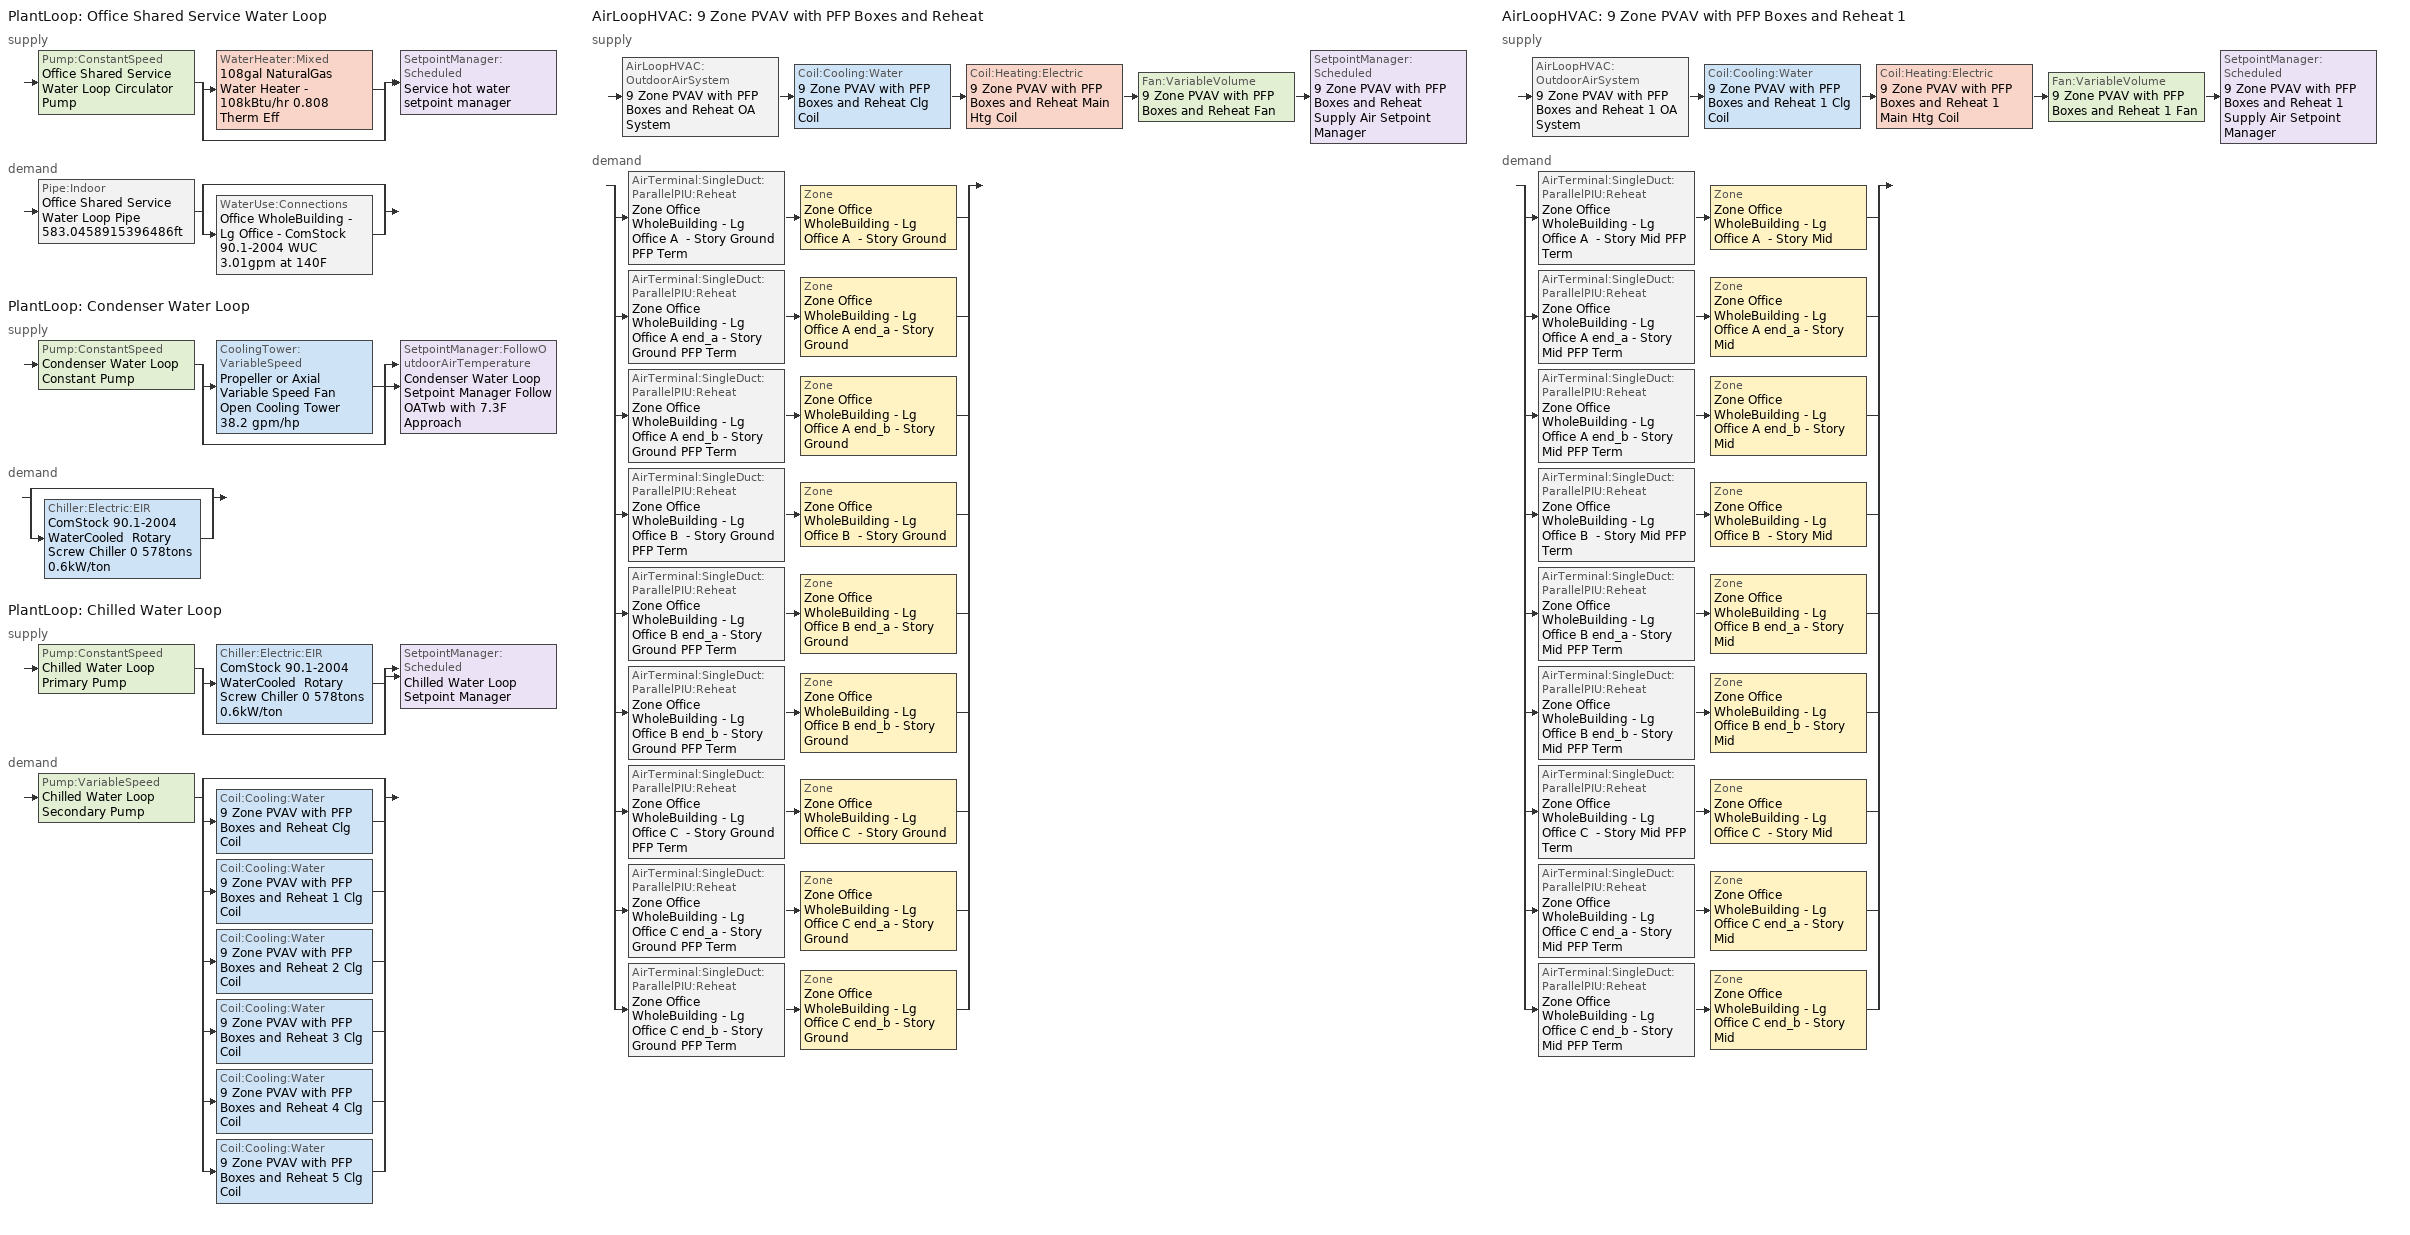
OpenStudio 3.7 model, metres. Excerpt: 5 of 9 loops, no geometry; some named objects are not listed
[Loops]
PlantLoop 'Office Shared Service Water Loop'
 supply: Pump:ConstantSpeed 'Office Shared Service Water Loop Circulator Pump' > split
  | WaterHeater:Mixed '108gal NaturalGas Water Heater - 108kBtu/hr 0.808 Therm Eff'
  | bypass
  join > SetpointManager:Scheduled 'Service hot water setpoint manager'
 demand: Pipe:Indoor 'Office Shared Service Water Loop Pipe 583.0458915396486ft' > split
  | bypass
  | WaterUse:Connections 'Office WholeBuilding - Lg Office - ComStock 90.1-2004 WUC 3.01gpm at 140F'
PlantLoop 'Condenser Water Loop'
 supply: Pump:ConstantSpeed 'Condenser Water Loop Constant Pump' > split
  | CoolingTower:VariableSpeed 'Propeller or Axial Variable Speed Fan Open Cooling Tower 38.2 gpm/hp'
  | bypass
  join > SetpointManager:FollowOutdoorAirTemperature 'Condenser Water Loop Setpoint Manager Follow OATwb with 7.3F Approach'
 demand: split
  | bypass
  | Chiller:Electric:EIR 'ComStock 90.1-2004 WaterCooled  Rotary Screw Chiller 0 578tons 0.6kW/ton'
PlantLoop 'Chilled Water Loop'
 supply: Pump:ConstantSpeed 'Chilled Water Loop Primary Pump' > split
  | Chiller:Electric:EIR 'ComStock 90.1-2004 WaterCooled  Rotary Screw Chiller 0 578tons 0.6kW/ton'
  | bypass
  join > SetpointManager:Scheduled 'Chilled Water Loop Setpoint Manager'
 demand: Pump:VariableSpeed 'Chilled Water Loop Secondary Pump' > split
  | bypass
  | Coil:Cooling:Water '9 Zone PVAV with PFP Boxes and Reheat Clg Coil'
  | Coil:Cooling:Water '9 Zone PVAV with PFP Boxes and Reheat 1 Clg Coil'
  | Coil:Cooling:Water '9 Zone PVAV with PFP Boxes and Reheat 2 Clg Coil'
  | Coil:Cooling:Water '9 Zone PVAV with PFP Boxes and Reheat 3 Clg Coil'
  | Coil:Cooling:Water '9 Zone PVAV with PFP Boxes and Reheat 4 Clg Coil'
  | Coil:Cooling:Water '9 Zone PVAV with PFP Boxes and Reheat 5 Clg Coil'
AirLoopHVAC '9 Zone PVAV with PFP Boxes and Reheat'
 supply: AirLoopHVAC:OutdoorAirSystem '9 Zone PVAV with PFP Boxes and Reheat OA System' > Coil:Cooling:Water '9 Zone PVAV with PFP Boxes and Reheat Clg Coil' > Coil:Heating:Electric '9 Zone PVAV with PFP Boxes and Reheat Main Htg Coil' > Fan:VariableVolume '9 Zone PVAV with PFP Boxes and Reheat Fan' > SetpointManager:Scheduled '9 Zone PVAV with PFP Boxes and Reheat Supply Air Setpoint Manager'
 demand: split
  | AirTerminal:SingleDuct:ParallelPIU:Reheat 'Zone Office WholeBuilding - Lg Office A  - Story Ground PFP Term' > Zone 'Zone Office WholeBuilding - Lg Office A  - Story Ground'
  | AirTerminal:SingleDuct:ParallelPIU:Reheat 'Zone Office WholeBuilding - Lg Office A end_a - Story Ground PFP Term' > Zone 'Zone Office WholeBuilding - Lg Office A end_a - Story Ground'
  | AirTerminal:SingleDuct:ParallelPIU:Reheat 'Zone Office WholeBuilding - Lg Office A end_b - Story Ground PFP Term' > Zone 'Zone Office WholeBuilding - Lg Office A end_b - Story Ground'
  | AirTerminal:SingleDuct:ParallelPIU:Reheat 'Zone Office WholeBuilding - Lg Office B  - Story Ground PFP Term' > Zone 'Zone Office WholeBuilding - Lg Office B  - Story Ground'
  | AirTerminal:SingleDuct:ParallelPIU:Reheat 'Zone Office WholeBuilding - Lg Office B end_a - Story Ground PFP Term' > Zone 'Zone Office WholeBuilding - Lg Office B end_a - Story Ground'
  | AirTerminal:SingleDuct:ParallelPIU:Reheat 'Zone Office WholeBuilding - Lg Office B end_b - Story Ground PFP Term' > Zone 'Zone Office WholeBuilding - Lg Office B end_b - Story Ground'
  | AirTerminal:SingleDuct:ParallelPIU:Reheat 'Zone Office WholeBuilding - Lg Office C  - Story Ground PFP Term' > Zone 'Zone Office WholeBuilding - Lg Office C  - Story Ground'
  | AirTerminal:SingleDuct:ParallelPIU:Reheat 'Zone Office WholeBuilding - Lg Office C end_a - Story Ground PFP Term' > Zone 'Zone Office WholeBuilding - Lg Office C end_a - Story Ground'
  | AirTerminal:SingleDuct:ParallelPIU:Reheat 'Zone Office WholeBuilding - Lg Office C end_b - Story Ground PFP Term' > Zone 'Zone Office WholeBuilding - Lg Office C end_b - Story Ground'
AirLoopHVAC '9 Zone PVAV with PFP Boxes and Reheat 1'
 supply: AirLoopHVAC:OutdoorAirSystem '9 Zone PVAV with PFP Boxes and Reheat 1 OA System' > Coil:Cooling:Water '9 Zone PVAV with PFP Boxes and Reheat 1 Clg Coil' > Coil:Heating:Electric '9 Zone PVAV with PFP Boxes and Reheat 1 Main Htg Coil' > Fan:VariableVolume '9 Zone PVAV with PFP Boxes and Reheat 1 Fan' > SetpointManager:Scheduled '9 Zone PVAV with PFP Boxes and Reheat 1 Supply Air Setpoint Manager'
 demand: split
  | AirTerminal:SingleDuct:ParallelPIU:Reheat 'Zone Office WholeBuilding - Lg Office A  - Story Mid PFP Term' > Zone 'Zone Office WholeBuilding - Lg Office A  - Story Mid'
  | AirTerminal:SingleDuct:ParallelPIU:Reheat 'Zone Office WholeBuilding - Lg Office A end_a - Story Mid PFP Term' > Zone 'Zone Office WholeBuilding - Lg Office A end_a - Story Mid'
  | AirTerminal:SingleDuct:ParallelPIU:Reheat 'Zone Office WholeBuilding - Lg Office A end_b - Story Mid PFP Term' > Zone 'Zone Office WholeBuilding - Lg Office A end_b - Story Mid'
  | AirTerminal:SingleDuct:ParallelPIU:Reheat 'Zone Office WholeBuilding - Lg Office B  - Story Mid PFP Term' > Zone 'Zone Office WholeBuilding - Lg Office B  - Story Mid'
  | AirTerminal:SingleDuct:ParallelPIU:Reheat 'Zone Office WholeBuilding - Lg Office B end_a - Story Mid PFP Term' > Zone 'Zone Office WholeBuilding - Lg Office B end_a - Story Mid'
  | AirTerminal:SingleDuct:ParallelPIU:Reheat 'Zone Office WholeBuilding - Lg Office B end_b - Story Mid PFP Term' > Zone 'Zone Office WholeBuilding - Lg Office B end_b - Story Mid'
  | AirTerminal:SingleDuct:ParallelPIU:Reheat 'Zone Office WholeBuilding - Lg Office C  - Story Mid PFP Term' > Zone 'Zone Office WholeBuilding - Lg Office C  - Story Mid'
  | AirTerminal:SingleDuct:ParallelPIU:Reheat 'Zone Office WholeBuilding - Lg Office C end_a - Story Mid PFP Term' > Zone 'Zone Office WholeBuilding - Lg Office C end_a - Story Mid'
  | AirTerminal:SingleDuct:ParallelPIU:Reheat 'Zone Office WholeBuilding - Lg Office C end_b - Story Mid PFP Term' > Zone 'Zone Office WholeBuilding - Lg Office C end_b - Story Mid'
[Construction]
Copper pipe 0.75in type L with 0.5in fiberglass batt: Fiberglass batt 0.5in, Copper pipe 0.75in type L
[Material] Roughness=Smooth; Thermal Absorptance=0.9; Solar Absorptance=0.7; Visible Absorptance=0.7
Name | Thickness {m} | Conductivity {W/m-K} | Density {kg/m3} | Specific Heat {J/kg-K}
Copper pipe 0.75in type L | 0.001143 | 386 | 8906.27 | 385.1856
Fiberglass batt 0.5in | 0.0127 | 0.0663448 | 11.2129 | 837.36
[Sizing:Zone] Zone Cooling Design Supply Air Temperature Input Method=SupplyAirTemperature; Zone Cooling Design Supply Air Temperature {C}=12.7778; Zone Cooling Design Supply Air Temperature Difference {deltaC}=11.11; Zone Heating Design Supply Air Temperature Input Method=SupplyAirTemperature; Zone Heating Design Supply Air Temperature {C}=40; Zone Heating Design Supply Air Temperature Difference {deltaC}=11.11; Zone Cooling Design Supply Air Humidity Ratio {kg-H2O/kg-air}=0.0085; Zone Heating Design Supply Air Humidity Ratio {kg-H2O/kg-air}=0.008; Cooling Design Air Flow Method=DesignDay; Heating Design Air Flow Method=DesignDay; Account for Dedicated Outdoor Air System=No; Dedicated Outdoor Air System Control Strategy=NeutralSupplyAir; Dedicated Outdoor Air Low Setpoint Temperature for Design {C}=autosize; Dedicated Outdoor Air High Setpoint Temperature for Design {C}=autosize; Zone Load Sizing Method=Sensible Load Only No Latent Load; Zone Latent Cooling Design Supply Air Humidity Ratio Input Method=HumidityRatioDifference; Zone Cooling Design Supply Air Humidity Ratio Difference {kgWater/kgDryAir}=0.005; Zone Latent Heating Design Supply Air Humidity Ratio Input Method=HumidityRatioDifference; Zone Humidification Design Supply Air Humidity Ratio Difference {kgWater/kgDryAir}=0.005
Zone Office WholeBuilding - Lg Office A end_a - Story Ground; Zone Office WholeBuilding - Lg Office B end_a - Story Ground; Zone Office WholeBuilding - Lg Office C end_a - Story Ground; Zone Office WholeBuilding - Lg Office A  - Story Ground; Zone Office WholeBuilding - Lg Office B  - Story Ground; Zone Office WholeBuilding - Lg Office C  - Story Ground; Zone Office WholeBuilding - Lg Office A end_b - Story Ground; Zone Office WholeBuilding - Lg Office B end_b - Story Ground; Zone Office WholeBuilding - Lg Office C end_b - Story Ground; Zone Office WholeBuilding - Lg Office A end_a - Story Mid; Zone Office WholeBuilding - Lg Office B end_a - Story Mid; Zone Office WholeBuilding - Lg Office C end_a - Story Mid; Zone Office WholeBuilding - Lg Office A  - Story Mid; Zone Office WholeBuilding - Lg Office B  - Story Mid; Zone Office WholeBuilding - Lg Office C  - Story Mid; Zone Office WholeBuilding - Lg Office A end_b - Story Mid; Zone Office WholeBuilding - Lg Office B end_b - Story Mid; Zone Office WholeBuilding - Lg Office C end_b - Story Mid
[Zone equipment]
Zone Office WholeBuilding - Lg Office A end_a - Story Ground: Zone Office WholeBuilding - Lg Office A end_a - Story Ground PFP Term
Zone Office WholeBuilding - Lg Office B end_a - Story Ground: Zone Office WholeBuilding - Lg Office B end_a - Story Ground PFP Term
Zone Office WholeBuilding - Lg Office C end_a - Story Ground: Zone Office WholeBuilding - Lg Office C end_a - Story Ground PFP Term
Zone Office WholeBuilding - Lg Office A  - Story Ground: Zone Office WholeBuilding - Lg Office A  - Story Ground PFP Term
Zone Office WholeBuilding - Lg Office B  - Story Ground: Zone Office WholeBuilding - Lg Office B  - Story Ground PFP Term
Zone Office WholeBuilding - Lg Office C  - Story Ground: Zone Office WholeBuilding - Lg Office C  - Story Ground PFP Term
Zone Office WholeBuilding - Lg Office A end_b - Story Ground: Zone Office WholeBuilding - Lg Office A end_b - Story Ground PFP Term
Zone Office WholeBuilding - Lg Office B end_b - Story Ground: Zone Office WholeBuilding - Lg Office B end_b - Story Ground PFP Term
Zone Office WholeBuilding - Lg Office C end_b - Story Ground: Zone Office WholeBuilding - Lg Office C end_b - Story Ground PFP Term
Zone Office WholeBuilding - Lg Office A end_a - Story Mid: Zone Office WholeBuilding - Lg Office A end_a - Story Mid PFP Term
Zone Office WholeBuilding - Lg Office B end_a - Story Mid: Zone Office WholeBuilding - Lg Office B end_a - Story Mid PFP Term
Zone Office WholeBuilding - Lg Office C end_a - Story Mid: Zone Office WholeBuilding - Lg Office C end_a - Story Mid PFP Term
Zone Office WholeBuilding - Lg Office A  - Story Mid: Zone Office WholeBuilding - Lg Office A  - Story Mid PFP Term
Zone Office WholeBuilding - Lg Office B  - Story Mid: Zone Office WholeBuilding - Lg Office B  - Story Mid PFP Term
Zone Office WholeBuilding - Lg Office C  - Story Mid: Zone Office WholeBuilding - Lg Office C  - Story Mid PFP Term
Zone Office WholeBuilding - Lg Office A end_b - Story Mid: Zone Office WholeBuilding - Lg Office A end_b - Story Mid PFP Term
Zone Office WholeBuilding - Lg Office B end_b - Story Mid: Zone Office WholeBuilding - Lg Office B end_b - Story Mid PFP Term
Zone Office WholeBuilding - Lg Office C end_b - Story Mid: Zone Office WholeBuilding - Lg Office C end_b - Story Mid PFP Term
[WaterUse:Connections]
Office WholeBuilding - Lg Office - ComStock 90.1-2004 WUC 3.01gpm at 140F: Drain Water Heat Exchanger Type=None; Drain Water Heat Exchanger Destination=Plant; Water Use Equipment Name 1=Office WholeBuilding - Lg Office - ComStock 90.1-2004 Service Water Use 3.01gpm at 140F
[WaterUse:Equipment:Definition]
Office WholeBuilding - Lg Office - ComStock 90.1-2004 Service Water Use Def 3.01gpm: Peak Flow Rate {m3/s}=0.000190093; Target Temperature Schedule=Mixed Water At Faucet Temp - 140F; Sensible Fraction Schedule=Fraction Sensible - 0.2; Latent Fraction Schedule=Fraction Latent - 0.05
[WaterUse:Equipment]
Office WholeBuilding - Lg Office - ComStock 90.1-2004 Service Water Use 3.01gpm at 140F: Water Use Equipment Definition=Office WholeBuilding - Lg Office - ComStock 90.1-2004 Service Water Use Def 3.01gpm; Flow Rate Fraction Schedule=OfficeLarge BLDG_SWH_SCH
[PlantLoop] Glycol Concentration=0; Load Distribution Scheme=Optimal
Name | Maximum Loop Temperature {C} | Minimum Loop Temperature {C} | Maximum Loop Flow Rate {m3/s} | Plant Loop Volume {m3} | Common Pipe Simulation
Office Shared Service Water Loop | 60 | 10 | 0.000190093 | 0.0228112
Condenser Water Loop | 80 | 5 | 0.105577 | 12.6692
Chilled Water Loop | 40 | 1 | 0.0753384 | 9.0406 | CommonPipe
[Sizing:Plant]
Name | Loop Type | Design Loop Exit Temperature {C} | Loop Design Temperature Difference {deltaC} | Sizing Option | Zone Timesteps in Averaging Window | Coincident Sizing Factor Mode
Office Shared Service Water Loop | Heating | 60 | 5 | NonCoincident | 1 | None
Condenser Water Loop | Condenser | 29.4444 | 5.55556 | Coincident | 6 | GlobalCoolingSizingFactor
Chilled Water Loop | Cooling | 6.66667 | 5.61111 | NonCoincident | 1 | None
[SetpointManager:Scheduled] Control Variable=Temperature
Name | Schedule | Setpoint Node or NodeList
Service hot water setpoint manager | Service Water Loop Temp - 140F | Office Shared Service Water Loop Supply Outlet Node
Chilled Water Loop Setpoint Manager | Chilled Water Loop Temp - 44F | Chilled Water Loop Supply Outlet Node
9 Zone PVAV with PFP Boxes and Reheat Supply Air Setpoint Manager | Supply Air Temp - 55.0F | 9 Zone PVAV with PFP Boxes and Reheat Supply Outlet Node
9 Zone PVAV with PFP Boxes and Reheat 1 Supply Air Setpoint Manager | Supply Air Temp - 55.0F | 9 Zone PVAV with PFP Boxes and Reheat 1 Supply Outlet Node
[Pump:ConstantSpeed] Fraction of Motor Inefficiencies to Fluid Stream=0; Pump Control Type=Intermittent; Design Power Sizing Method=PowerPerFlowPerPressure; Design Electric Power per Unit Flow Rate {W/(m3/s)}=348701.1; Design Shaft Power per Unit Flow Rate per Unit Head {W-s/m3-Pa}=1.28205
Name | Rated Flow Rate {m3/s} | Rated Pump Head {Pa} | Rated Power Consumption {W} | Motor Efficiency
Office Shared Service Water Loop Circulator Pump | 0.000190093 | 29890.7 | 8.82986 | 0.825
Condenser Water Loop Constant Pump | 0.105577 | 148557 | 21621.4 | 0.93
Chilled Water Loop Primary Pump | 0.0753384 | 44836 | 4838.66 | 0.895
[WaterHeater:Mixed]
108gal NaturalGas Water Heater - 108kBtu/hr 0.808 Therm Eff: Tank Volume {m3}=0.409575; Setpoint Temperature Schedule=Service Water Loop Temp - 140F; Deadband Temperature Difference {deltaC}=2; Maximum Temperature Limit {C}=60; Heater Control Type=Cycle; Heater Maximum Capacity {W}=31709.8; Heater Fuel Type=NaturalGas; Heater Thermal Efficiency=0.807951; Off Cycle Parasitic Fuel Consumption Rate {W}=0; Off Cycle Parasitic Fuel Type=NaturalGas; Off Cycle Parasitic Heat Fraction to Tank=0; On Cycle Parasitic Fuel Consumption Rate {W}=0; On Cycle Parasitic Fuel Type=NaturalGas; On Cycle Parasitic Heat Fraction to Tank=0; Ambient Temperature Indicator=Schedule; Ambient Temperature Schedule=Water Heater Ambient Temp Schedule - 70.0f; Off Cycle Loss Coefficient to Ambient Temperature {W/K}=8.10444; On Cycle Loss Coefficient to Ambient Temperature {W/K}=8.10444; Use Side Effectiveness=1; Source Side Effectiveness=1; Use Side Design Flow Rate {m3/s}=autosize; Source Side Design Flow Rate {m3/s}=autosize; Indirect Water Heating Recovery Time {hr}=1.5; Source Side Flow Control Mode=IndirectHeatPrimarySetpoint
[WaterHeater:Sizing]
108gal NaturalGas Water Heater - 108kBtu/hr 0.808 Therm Eff: Design Mode=PeakDraw; Time Storage Can Meet Peak Draw {hr}=0.538503; Time for Tank Recovery {hr}=0; Nominal Tank Volume for Autosizing Plant Connections {m3}=1
[Pipe:Indoor]
Office Shared Service Water Loop Pipe 583.0458915396486ft: Construction=Copper pipe 0.75in type L with 0.5in fiberglass batt; Environment Type=Schedule; Ambient Temperature Schedule=Temporary Pipe Indoor Ambient Temp 88.2F; Ambient Air Velocity Schedule=Office Shared Service Water Loop Piping Air Velocity - 0.67mph; Pipe Inside Diameter {m}=0.019939; Pipe Length {m}=177.712
[SetpointManager:FollowOutdoorAirTemperature]
Condenser Water Loop Setpoint Manager Follow OATwb with 7.3F Approach: Control Variable=Temperature; Reference Temperature Type=OutdoorAirWetBulb; Offset Temperature Difference {deltaC}=4.04444; Maximum Setpoint Temperature {C}=29.4444; Minimum Setpoint Temperature {C}=21.1111; Setpoint Node or NodeList=Condenser Water Loop Supply Outlet Node
[CoolingTower:VariableSpeed]
Propeller or Axial Variable Speed Fan Open Cooling Tower 38.2 gpm/hp: Model Type=CoolToolsCrossFlow; Design Inlet Air Wet-Bulb Temperature {C}=25.4; Design Approach Temperature {deltaC}=4.04444; Design Range Temperature {deltaC}=5.55556; Design Water Flow Rate {m3/s}=0.105577; Design Air Flow Rate {m3/s}=97.0697; Design Fan Power {W}=35780.6; Fan Power Ratio Function of Air Flow Rate Ratio Curve=VSD-TWR-FAN-FPLR; Minimum Air Flow Rate Ratio=0.2; Fraction of Tower Capacity in Free Convection Regime=0.125; Basin Heater Capacity {W/K}=0; Basin Heater Setpoint Temperature {C}=2; Evaporation Loss Mode=SaturatedExit; Evaporation Loss Factor {percent/K}=0.2; Drift Loss Percent {percent}=0.008; Blowdown Calculation Mode=ConcentrationRatio; Blowdown Concentration Ratio=3; Number of Cells=1; Sizing Factor=1
[Pump:VariableSpeed]
Chilled Water Loop Secondary Pump: Rated Flow Rate {m3/s}=0.0753384; Rated Pump Head {Pa}=134508; Rated Power Consumption {W}=14276.7; Motor Efficiency=0.91; Fraction of Motor Inefficiencies to Fluid Stream=0; Coefficient 1 of the Part Load Performance Curve=0; Coefficient 2 of the Part Load Performance Curve=3.2485; Coefficient 3 of the Part Load Performance Curve=-4.7443; Coefficient 4 of the Part Load Performance Curve=2.5294; Pump Control Type=Intermittent; Skin Loss Radiative Fraction=0.5; Design Power Sizing Method=PowerPerFlowPerPressure; Design Electric Power per Unit Flow Rate {W/(m3/s)}=348701.1; Design Shaft Power per Unit Flow Rate per Unit Head {W-s/m3-Pa}=1.28205; Design Minimum Flow Rate Fraction=0
[Chiller:Electric:EIR]
ComStock 90.1-2004 WaterCooled  Rotary Screw Chiller 0 578tons 0.6kW/ton: Reference Capacity {W}=1.77442e+06; Reference COP {W/W}=5.50391; Reference Leaving Chilled Water Temperature {C}=6.66667; Reference Entering Condenser Fluid Temperature {C}=35; Reference Chilled Water Flow Rate {m3/s}=0.0753384; Reference Condenser Fluid Flow Rate {m3/s}=0.0903025; Cooling Capacity Function of Temperature Curve=ChlrWtrPosDispPathAAllQRatio_fTchwsTcwsSI; Electric Input to Cooling Output Ratio Function of Temperature Curve=ChlrWtrPosDispPathAAllEIRRatio_fTchwsTcwsSI; Electric Input to Cooling Output Ratio Function of Part Load Ratio Curve=ChlrWtrPosDispPathAAllEIRRatio_fQRatio; Minimum Part Load Ratio=0.15; Maximum Part Load Ratio=1; Optimum Part Load Ratio=1; Minimum Unloading Ratio=0.25; Condenser Type=WaterCooled; Leaving Chilled Water Lower Temperature Limit {C}=2.22222; Chiller Flow Mode=ConstantFlow; Design Heat Recovery Water Flow Rate {m3/s}=Autosize; Sizing Factor=1; Basin Heater Capacity {W/K}=0; Basin Heater Setpoint Temperature {C}=10; Condenser Heat Recovery Relative Capacity Fraction=1
[AirLoopHVAC] Design Return Air Flow Fraction of Supply Air Flow=1
Name | Availability Schedule | Design Supply Air Flow Rate {m3/s}
9 Zone PVAV with PFP Boxes and Reheat | 9 Zone PVAV with PFP Boxes and Reheat_constant_night_fan_schedule | 11.9406
9 Zone PVAV with PFP Boxes and Reheat 1 | 9 Zone PVAV with PFP Boxes and Reheat 1_constant_night_fan_schedule | 12.3106
[Sizing:System] Type of Load to Size On=Sensible; Central Heating Maximum System Air Flow Ratio=0.3; Preheat Design Temperature {C}=7.22222; Preheat Design Humidity Ratio {kg-H2O/kg-Air}=0.008; Precool Design Temperature {C}=12.7778; Precool Design Humidity Ratio {kg-H2O/kg-Air}=0.008; Central Cooling Design Supply Air Temperature {C}=12.7778; Central Heating Design Supply Air Temperature {C}=12.7778; Sizing Option=Coincident; 100% Outdoor Air in Cooling=No; 100% Outdoor Air in Heating=No; Central Cooling Design Supply Air Humidity Ratio {kg-H2O/kg-Air}=0.0085; Central Heating Design Supply Air Humidity Ratio {kg-H2O/kg-Air}=0.008; Cooling Design Air Flow Method=DesignDay; Heating Design Air Flow Method=DesignDay; System Outdoor Air Method=ZoneSum; Zone Maximum Outdoor Air Fraction=1; Cooling Supply Air Flow Rate Per Floor Area {m3/s-m2}=0.00996765; Cooling Fraction of Autosized Cooling Supply Air Flow Rate=1; Cooling Supply Air Flow Rate Per Unit Cooling Capacity {m3/s-W}=3.94755e-05; Heating Supply Air Flow Rate Per Floor Area {m3/s-m2}=0.00996765; Heating Fraction of Autosized Heating Supply Air Flow Rate=1; Heating Fraction of Autosized Cooling Supply Air Flow Rate=1; Heating Supply Air Flow Rate Per Unit Heating Capacity {m3/s-W}=3.15882e-05; Cooling Design Capacity Method=CoolingDesignCapacity; Cooling Design Capacity Per Floor Area {W/m2}=234.7; Fraction of Autosized Cooling Design Capacity=1; Heating Design Capacity Method=HeatingDesignCapacity; Heating Design Capacity Per Floor Area {W/m2}=157; Fraction of Autosized Heating Design Capacity=1; Central Cooling Capacity Control Method=OnOff; Occupant Diversity=1
Name | Design Outdoor Air Flow Rate {m3/s} | Cooling Design Capacity {W} | Heating Design Capacity {W}
9 Zone PVAV with PFP Boxes and Reheat | 11.9406 | 186667 | 66756.85
9 Zone PVAV with PFP Boxes and Reheat 1 | 12.3106 | 190625 | 66566.3
[Fan:VariableVolume] Availability Schedule=Always On Discrete; Fan Total Efficiency=0.6045; Pressure Rise {Pa}=1389.92; Fan Power Minimum Flow Rate Input Method=Fraction; Fan Power Minimum Flow Fraction=0.25; Fan Power Minimum Air Flow Rate {m3/s}=0; Motor Efficiency=0.93; Motor In Airstream Fraction=1; Fan Power Coefficient 1=0.04076; Fan Power Coefficient 2=0.0881; Fan Power Coefficient 3=-0.0729; Fan Power Coefficient 4=0.9437; Fan Power Coefficient 5=0
Name | Maximum Flow Rate {m3/s}
9 Zone PVAV with PFP Boxes and Reheat Fan | 11.9406
9 Zone PVAV with PFP Boxes and Reheat 1 Fan | 12.3106
[Coil:Heating:Electric] Availability Schedule=Always On Discrete; Efficiency=1
Name | Nominal Capacity {W}
9 Zone PVAV with PFP Boxes and Reheat Main Htg Coil | 65531.6
Zone Office WholeBuilding - Lg Office A  - Story Ground Electric Reheat Coil | 51882.8
Zone Office WholeBuilding - Lg Office A end_a - Story Ground Electric Reheat Coil | 3680.45
Zone Office WholeBuilding - Lg Office A end_b - Story Ground Electric Reheat Coil | 3342.38
Zone Office WholeBuilding - Lg Office B  - Story Ground Electric Reheat Coil | 244104
Zone Office WholeBuilding - Lg Office B end_a - Story Ground Electric Reheat Coil | 24344.3
Zone Office WholeBuilding - Lg Office B end_b - Story Ground Electric Reheat Coil | 22445
Zone Office WholeBuilding - Lg Office C  - Story Ground Electric Reheat Coil | 35465.7
Zone Office WholeBuilding - Lg Office C end_a - Story Ground Electric Reheat Coil | 3193.66
Zone Office WholeBuilding - Lg Office C end_b - Story Ground Electric Reheat Coil | 2842.51
9 Zone PVAV with PFP Boxes and Reheat 1 Main Htg Coil | 65455.9
Zone Office WholeBuilding - Lg Office A  - Story Mid Electric Reheat Coil | 56321.2
Zone Office WholeBuilding - Lg Office A end_a - Story Mid Electric Reheat Coil | 4047.03
Zone Office WholeBuilding - Lg Office A end_b - Story Mid Electric Reheat Coil | 3582.5
Zone Office WholeBuilding - Lg Office B  - Story Mid Electric Reheat Coil | 243432
Zone Office WholeBuilding - Lg Office B end_a - Story Mid Electric Reheat Coil | 27408.7
Zone Office WholeBuilding - Lg Office B end_b - Story Mid Electric Reheat Coil | 24852.6
Zone Office WholeBuilding - Lg Office C  - Story Mid Electric Reheat Coil | 37529.8
Zone Office WholeBuilding - Lg Office C end_a - Story Mid Electric Reheat Coil | 3620.7
Zone Office WholeBuilding - Lg Office C end_b - Story Mid Electric Reheat Coil | 3156.88
[Coil:Cooling:Water] Availability Schedule=Always On Discrete; Design Inlet Water Temperature {C}=6.66667; Design Outlet Air Humidity Ratio {kg-H2O/kg-air}=0.0085; Heat Exchanger Configuration=CrossFlow
Name | Design Water Flow Rate {m3/s} | Design Air Flow Rate {m3/s} | Design Inlet Air Temperature {C} | Design Outlet Air Temperature {C} | Design Inlet Air Humidity Ratio {kg-H2O/kg-air}
9 Zone PVAV with PFP Boxes and Reheat Clg Coil | 0.0114474 | 11.9406 | 26.1766 | 10.8544 | 0.00994741
9 Zone PVAV with PFP Boxes and Reheat 1 Clg Coil | 0.0116952 | 12.3106 | 26.0759 | 10.8543 | 0.00991906
9 Zone PVAV with PFP Boxes and Reheat 2 Clg Coil | 0.0117253 | 12.3377 | 26.0695 | 10.8544 | 0.00992444
9 Zone PVAV with PFP Boxes and Reheat 3 Clg Coil | 0.0117518 | 12.3623 | 26.0634 | 10.8544 | 0.00992886
9 Zone PVAV with PFP Boxes and Reheat 4 Clg Coil | 0.011776 | 12.3852 | 26.0578 | 10.8544 | 0.00993273
9 Zone PVAV with PFP Boxes and Reheat 5 Clg Coil | 0.0169428 | 20.1957 | 24.7735 | 10.8654 | 0.00956751
[Controller:WaterCoil] Action=Reverse; Minimum Actuated Flow {m3/s}=0
Name | Water Coil | Controller Convergence Tolerance {deltaC} | Maximum Actuated Flow {m3/s}
9 Zone PVAV with PFP Boxes and Reheat Clg Coil Controller | 9 Zone PVAV with PFP Boxes and Reheat Clg Coil | 4.15981e-05 | 0.0114474
9 Zone PVAV with PFP Boxes and Reheat 1 Clg Coil Controller | 9 Zone PVAV with PFP Boxes and Reheat 1 Clg Coil | 4.07169e-05 | 0.0116952
9 Zone PVAV with PFP Boxes and Reheat 2 Clg Coil Controller | 9 Zone PVAV with PFP Boxes and Reheat 2 Clg Coil | 4.06123e-05 | 0.0117253
9 Zone PVAV with PFP Boxes and Reheat 3 Clg Coil Controller | 9 Zone PVAV with PFP Boxes and Reheat 3 Clg Coil | 4.05207e-05 | 0.0117518
9 Zone PVAV with PFP Boxes and Reheat 4 Clg Coil Controller | 9 Zone PVAV with PFP Boxes and Reheat 4 Clg Coil | 4.04374e-05 | 0.011776
9 Zone PVAV with PFP Boxes and Reheat 5 Clg Coil Controller | 9 Zone PVAV with PFP Boxes and Reheat 5 Clg Coil | 2.81058e-05 | 0.0169428
[Controller:OutdoorAir] Economizer Control Type=NoEconomizer; Economizer Control Action Type=ModulateFlow; Economizer Maximum Limit Dry-Bulb Temperature {C}=12.7778; Economizer Maximum Limit Enthalpy {J/kg}=64000; Lockout Type=LockoutWithHeating; Minimum Limit Type=FixedMinimum; High Humidity Control=No; Heat Recovery Bypass Control Type=BypassWhenWithinEconomizerLimits; Economizer Operation Staging=InterlockedWithMechanicalCooling
Name | Minimum Outdoor Air Flow Rate {m3/s} | Maximum Outdoor Air Flow Rate {m3/s} | Minimum Outdoor Air Schedule | Controller Mechanical Ventilation
9 Zone PVAV with PFP Boxes and Reheat OA Controller | 2.83695 | 11.9406 | 9 Zone PVAV with PFP Boxes and Reheat_night_ventcycle_schedule | 9 Zone PVAV with PFP Boxes and Reheat Vent Controller
9 Zone PVAV with PFP Boxes and Reheat 1 OA Controller | 2.83264 | 12.3106 | 9 Zone PVAV with PFP Boxes and Reheat 1_night_ventcycle_schedule | 9 Zone PVAV with PFP Boxes and Reheat 1 Vent Controller
[Controller:MechanicalVentilation] Availability Schedule=Always On Discrete; System Outdoor Air Method=ZoneSum
9 Zone PVAV with PFP Boxes and Reheat Vent Controller; 9 Zone PVAV with PFP Boxes and Reheat 1 Vent Controller
[AirLoopHVAC:OutdoorAirSystem]
Name | Controller
9 Zone PVAV with PFP Boxes and Reheat OA System | 9 Zone PVAV with PFP Boxes and Reheat OA Controller
9 Zone PVAV with PFP Boxes and Reheat 1 OA System | 9 Zone PVAV with PFP Boxes and Reheat 1 OA Controller
[AvailabilityManager:NightCycle] Applicability Schedule=Always On Discrete; Control Type=CycleOnAnyCoolingOrHeatingZone; Thermostat Tolerance {deltaC}=1; Cycling Run Time {s}=3600
Availability Manager Night Cycle 1; Availability Manager Night Cycle 2; Availability Manager Night Cycle 3; Availability Manager Night Cycle 4; Availability Manager Night Cycle 5; Availability Manager Night Cycle 6
[Fan:ConstantVolume] Fan Total Efficiency=0.4675; Pressure Rise {Pa}=0; Motor Efficiency=0.85; Motor In Airstream Fraction=1
Name | Availability Schedule | Maximum Flow Rate {m3/s}
Zone Office WholeBuilding - Lg Office A  - Story Ground PFP Term Fan | 9 Zone PVAV with PFP Boxes and Reheat_constant_night_fan_schedule | 1.97693
Zone Office WholeBuilding - Lg Office A end_a - Story Ground PFP Term Fan | 9 Zone PVAV with PFP Boxes and Reheat_constant_night_fan_schedule | 0.147911
Zone Office WholeBuilding - Lg Office A end_b - Story Ground PFP Term Fan | 9 Zone PVAV with PFP Boxes and Reheat_constant_night_fan_schedule | 0.13285
Zone Office WholeBuilding - Lg Office B  - Story Ground PFP Term Fan | 9 Zone PVAV with PFP Boxes and Reheat_constant_night_fan_schedule | 7.61702
Zone Office WholeBuilding - Lg Office B end_a - Story Ground PFP Term Fan | 9 Zone PVAV with PFP Boxes and Reheat_constant_night_fan_schedule | 0.933531
Zone Office WholeBuilding - Lg Office B end_b - Story Ground PFP Term Fan | 9 Zone PVAV with PFP Boxes and Reheat_constant_night_fan_schedule | 0.848658
Zone Office WholeBuilding - Lg Office C  - Story Ground PFP Term Fan | 9 Zone PVAV with PFP Boxes and Reheat_constant_night_fan_schedule | 1.24093
Zone Office WholeBuilding - Lg Office C end_a - Story Ground PFP Term Fan | 9 Zone PVAV with PFP Boxes and Reheat_constant_night_fan_schedule | 0.126222
Zone Office WholeBuilding - Lg Office C end_b - Story Ground PFP Term Fan | 9 Zone PVAV with PFP Boxes and Reheat_constant_night_fan_schedule | 0.110562
Zone Office WholeBuilding - Lg Office A  - Story Mid PFP Term Fan | 9 Zone PVAV with PFP Boxes and Reheat 1_constant_night_fan_schedule | 2.17514
Zone Office WholeBuilding - Lg Office A end_a - Story Mid PFP Term Fan | 9 Zone PVAV with PFP Boxes and Reheat 1_constant_night_fan_schedule | 0.164231
Zone Office WholeBuilding - Lg Office A end_b - Story Mid PFP Term Fan | 9 Zone PVAV with PFP Boxes and Reheat 1_constant_night_fan_schedule | 0.143546
Zone Office WholeBuilding - Lg Office B  - Story Mid PFP Term Fan | 9 Zone PVAV with PFP Boxes and Reheat 1_constant_night_fan_schedule | 7.68715
Zone Office WholeBuilding - Lg Office B end_a - Story Mid PFP Term Fan | 9 Zone PVAV with PFP Boxes and Reheat 1_constant_night_fan_schedule | 1.0703
Zone Office WholeBuilding - Lg Office B end_b - Story Mid PFP Term Fan | 9 Zone PVAV with PFP Boxes and Reheat 1_constant_night_fan_schedule | 0.956216
Zone Office WholeBuilding - Lg Office C  - Story Mid PFP Term Fan | 9 Zone PVAV with PFP Boxes and Reheat 1_constant_night_fan_schedule | 1.33385
Zone Office WholeBuilding - Lg Office C end_a - Story Mid PFP Term Fan | 9 Zone PVAV with PFP Boxes and Reheat 1_constant_night_fan_schedule | 0.145247
Zone Office WholeBuilding - Lg Office C end_b - Story Mid PFP Term Fan | 9 Zone PVAV with PFP Boxes and Reheat 1_constant_night_fan_schedule | 0.12458
[AirTerminal:SingleDuct:ParallelPIU:Reheat] Availability Schedule=Always On Discrete; Maximum Hot Water or Steam Flow Rate {m3/s}=Autosize; Minimum Hot Water or Steam Flow Rate {m3/s}=0; Convergence Tolerance=0.001
Name | Maximum Primary Air Flow Rate {m3/s} | Maximum Secondary Air Flow Rate {m3/s} | Minimum Primary Air Flow Fraction | Fan On Flow Fraction | Fan | Reheat Coil
Zone Office WholeBuilding - Lg Office A  - Story Ground PFP Term | 1.97693 | 1.97693 | 0.111569 | 0.111569 | Zone Office WholeBuilding - Lg Office A  - Story Ground PFP Term Fan | Zone Office WholeBuilding - Lg Office A  - Story Ground Electric Reheat Coil
Zone Office WholeBuilding - Lg Office A end_a - Story Ground PFP Term | 0.147911 | 0.147911 | 0.0717917 | 0.0717917 | Zone Office WholeBuilding - Lg Office A end_a - Story Ground PFP Term Fan | Zone Office WholeBuilding - Lg Office A end_a - Story Ground Electric Reheat Coil
Zone Office WholeBuilding - Lg Office A end_b - Story Ground PFP Term | 0.13285 | 0.13285 | 0.0799307 | 0.0799307 | Zone Office WholeBuilding - Lg Office A end_b - Story Ground PFP Term Fan | Zone Office WholeBuilding - Lg Office A end_b - Story Ground Electric Reheat Coil
Zone Office WholeBuilding - Lg Office B  - Story Ground PFP Term | 7.61702 | 7.61702 | 0.271773 | 0.271773 | Zone Office WholeBuilding - Lg Office B  - Story Ground PFP Term Fan | Zone Office WholeBuilding - Lg Office B  - Story Ground Electric Reheat Coil
Zone Office WholeBuilding - Lg Office B end_a - Story Ground PFP Term | 0.933531 | 0.933531 | 0.106759 | 0.106759 | Zone Office WholeBuilding - Lg Office B end_a - Story Ground PFP Term Fan | Zone Office WholeBuilding - Lg Office B end_a - Story Ground Electric Reheat Coil
Zone Office WholeBuilding - Lg Office B end_b - Story Ground PFP Term | 0.848658 | 0.848658 | 0.117436 | 0.117436 | Zone Office WholeBuilding - Lg Office B end_b - Story Ground PFP Term Fan | Zone Office WholeBuilding - Lg Office B end_b - Story Ground Electric Reheat Coil
Zone Office WholeBuilding - Lg Office C  - Story Ground PFP Term | 1.24093 | 1.24093 | 0.17774 | 0.17774 | Zone Office WholeBuilding - Lg Office C  - Story Ground PFP Term Fan | Zone Office WholeBuilding - Lg Office C  - Story Ground Electric Reheat Coil
Zone Office WholeBuilding - Lg Office C end_a - Story Ground PFP Term | 0.126222 | 0.126222 | 0.084128 | 0.084128 | Zone Office WholeBuilding - Lg Office C end_a - Story Ground PFP Term Fan | Zone Office WholeBuilding - Lg Office C end_a - Story Ground Electric Reheat Coil
Zone Office WholeBuilding - Lg Office C end_b - Story Ground PFP Term | 0.110562 | 0.110562 | 0.0960437 | 0.0960437 | Zone Office WholeBuilding - Lg Office C end_b - Story Ground PFP Term Fan | Zone Office WholeBuilding - Lg Office C end_b - Story Ground Electric Reheat Coil
Zone Office WholeBuilding - Lg Office A  - Story Mid PFP Term | 2.17514 | 2.17514 | 0.101402 | 0.101402 | Zone Office WholeBuilding - Lg Office A  - Story Mid PFP Term Fan | Zone Office WholeBuilding - Lg Office A  - Story Mid Electric Reheat Coil
Zone Office WholeBuilding - Lg Office A end_a - Story Mid PFP Term | 0.164231 | 0.164231 | 0.0646577 | 0.0646577 | Zone Office WholeBuilding - Lg Office A end_a - Story Mid PFP Term Fan | Zone Office WholeBuilding - Lg Office A end_a - Story Mid Electric Reheat Coil
Zone Office WholeBuilding - Lg Office A end_b - Story Mid PFP Term | 0.143546 | 0.143546 | 0.0739752 | 0.0739752 | Zone Office WholeBuilding - Lg Office A end_b - Story Mid PFP Term Fan | Zone Office WholeBuilding - Lg Office A end_b - Story Mid Electric Reheat Coil
Zone Office WholeBuilding - Lg Office B  - Story Mid PFP Term | 7.68715 | 7.68715 | 0.269294 | 0.269294 | Zone Office WholeBuilding - Lg Office B  - Story Mid PFP Term Fan | Zone Office WholeBuilding - Lg Office B  - Story Mid Electric Reheat Coil
Zone Office WholeBuilding - Lg Office B end_a - Story Mid PFP Term | 1.0703 | 1.0703 | 0.0931171 | 0.0931171 | Zone Office WholeBuilding - Lg Office B end_a - Story Mid PFP Term Fan | Zone Office WholeBuilding - Lg Office B end_a - Story Mid Electric Reheat Coil
Zone Office WholeBuilding - Lg Office B end_b - Story Mid PFP Term | 0.956216 | 0.956216 | 0.104226 | 0.104226 | Zone Office WholeBuilding - Lg Office B end_b - Story Mid PFP Term Fan | Zone Office WholeBuilding - Lg Office B end_b - Story Mid Electric Reheat Coil
Zone Office WholeBuilding - Lg Office C  - Story Mid PFP Term | 1.33385 | 1.33385 | 0.165359 | 0.165359 | Zone Office WholeBuilding - Lg Office C  - Story Mid PFP Term Fan | Zone Office WholeBuilding - Lg Office C  - Story Mid Electric Reheat Coil
Zone Office WholeBuilding - Lg Office C end_a - Story Mid PFP Term | 0.145247 | 0.145247 | 0.0731086 | 0.0731086 | Zone Office WholeBuilding - Lg Office C end_a - Story Mid PFP Term Fan | Zone Office WholeBuilding - Lg Office C end_a - Story Mid Electric Reheat Coil
Zone Office WholeBuilding - Lg Office C end_b - Story Mid PFP Term | 0.12458 | 0.12458 | 0.0852371 | 0.0852371 | Zone Office WholeBuilding - Lg Office C end_b - Story Mid PFP Term Fan | Zone Office WholeBuilding - Lg Office C end_b - Story Mid Electric Reheat Coil
[EnergyManagementSystem:Sensor] Output Variable or Output Meter Index Key=Environment; Output Variable or Output Meter=Site Outdoor Air Drybulb Temperature
OAT; OAT_1; OAT_2; OAT_3; OAT_4; OAT_5
[EnergyManagementSystem:Actuator] Actuated Component Type=Schedule:Year; Actuated Component Control Type=Schedule Value
Name | Actuated Component
SYS9ZonePVAVwithPFPBoxesandReheatHtgSch0; SYS9ZonePVAVwithPFPBoxesandReheat1HtgSch0 | OfficeLarge HTGSETP_SCH_YES_OPTIMUM
SYS9ZonePVAVwithPFPBoxesandReheatClgSch0 | OfficeLarge CLGSETP_SCH_NO_SETBACK
[Schedule:Ruleset]
OfficeLarge BLDG_SWH_SCH: Default Day Schedule=OfficeLarge BLDG_SWH_SCH Default; Summer Design Day Schedule=OfficeLarge BLDG_SWH_SCH Summer Design Day; Winter Design Day Schedule=OfficeLarge BLDG_SWH_SCH Winter Design Day
Fraction Sensible - 0.2: Default Day Schedule=Fraction Sensible - 0.2 Default
Fraction Latent - 0.05: Default Day Schedule=Fraction Latent - 0.05 Default
Mixed Water At Faucet Temp - 140F: Default Day Schedule=Mixed Water At Faucet Temp - 140F Default
Service Water Loop Temp - 140F: Default Day Schedule=Service Water Loop Temp - 140F Default
Water Heater Ambient Temp Schedule - 70.0f: Default Day Schedule=Water Heater Ambient Temp Schedule - 70.0f Default
Office Shared Service Water Loop Piping Air Velocity - 0.67mph: Default Day Schedule=Office Shared Service Water Loop Piping Air Velocity - 0.67mph Default
Chilled Water Loop Temp - 44F: Default Day Schedule=Chilled Water Loop Temp - 44F Default
Supply Air Temp - 55.0F: Default Day Schedule=Supply Air Temp - 55.0F Default
[Schedule:Day]
OfficeLarge BLDG_SWH_SCH Default: Yes, 0, 15, 0.00533333, 0, 30, 0.004, 0, 45, 0.00266667, 1, 0, 0.00133333, 1, 15, 0, 5, 45, 0, 6, 0, 0.0175, 6, 15, 0.035, 6, 30, 0.0525, 6, 45, 0.07, 7, 0, 0.0614286, 7, 15, 0.0528571, 7, 30, 0.0442857, 7, 37, 0.04, 7, 52, 0.0426667, 8, 7, 0.0453333, 8, 22, 0.048, 8, 37, 0.0506667, 8, 52, 0.0533333, 9, 7, 0.056, 9, 22, 0.0586667, 9, 30, 0.06, 10, 0, 0.06, 10, 15, 0.0675, 10, 30, 0.075, 10, 45, 0.0825, 11, 0, 0.09, 11, 7, 0.06, 15, 15, 0.04, 15, 30, 0.0475, 15, 45, 0.055, 16, 0, 0.0625, 16, 15, 0.07, 16, 30, 0.0625, 16, 45, 0.055, 17, 0, 0.0475, 17, 15, 0.04, 17, 45, 0.04, 18, 0, 0.0386667, 18, 15, 0.0373333, 18, 30, 0.036, 18, 45, 0.0346667, 19, 0, 0.0333333, 19, 15, 0.032, 19, 30, 0.0306667, 19, 45, 0.0293333, 20, 0, 0.028, 20, 15, 0.0266667, 20, 30, 0.0253333, 20, 45, 0.024, 21, 0, 0.0226667, 21, 15, 0.0213333, 21, 30, 0.02, 21, 45, 0.0186667, 22, 0, 0.0173333, 22, 15, 0.016, 22, 30, 0.0146667, 22, 45, 0.0133333, 23, 0, 0.012, 23, 15, 0.0106667, 23, 30, 0.00933333, 23, 45, 0.008, 24, 0, 0.00666667
OfficeLarge BLDG_SWH_SCH Summer Design Day: 6, 0, 0, 7, 0, 0.07, 8, 0, 0.19, 9, 0, 0.35, 10, 0, 0.38, 11, 0, 0.39, 12, 0, 0.47, 13, 0, 0.57, 14, 0, 0.54, 15, 0, 0.34, 16, 0, 0.33, 17, 0, 0.44, 18, 0, 0.26, 19, 0, 0.21, 20, 0, 0.15, 21, 0, 0.17, 22, 0, 0.08, 24, 0, 0.05
OfficeLarge BLDG_SWH_SCH SmrDsn|Wkdy Day: Yes, 3, 45, 0, 4, 0, 0.0175, 4, 15, 0.035, 4, 30, 0.0525, 4, 45, 0.07, 5, 0, 0.1, 5, 15, 0.13, 5, 30, 0.16, 5, 45, 0.19, 6, 0, 0.23, 6, 15, 0.27, 6, 30, 0.31, 6, 45, 0.35, 7, 0, 0.3575, 7, 15, 0.365, 7, 30, 0.3725, 7, 45, 0.38, 8, 0, 0.3825, 8, 15, 0.385, 8, 30, 0.3875, 8, 45, 0.39, 9, 0, 0.407778, 9, 15, 0.425556, 9, 30, 0.443333, 9, 45, 0.461111, 9, 52, 0.47, 10, 7, 0.495, 10, 22, 0.52, 10, 37, 0.545, 10, 52, 0.57, 11, 7, 0.5625, 11, 22, 0.555, 11, 37, 0.5475, 11, 52, 0.54, 12, 7, 0.49, 12, 22, 0.44, 12, 37, 0.39, 12, 52, 0.34, 13, 7, 0.3375, 13, 22, 0.335, 13, 37, 0.3325, 13, 52, 0.33, 14, 7, 0.354444, 14, 22, 0.378889, 14, 37, 0.403333, 14, 52, 0.427778, 15, 0, 0.44, 15, 15, 0.395, 15, 30, 0.35, 15, 45, 0.305, 16, 0, 0.26, 16, 15, 0.2475, 16, 30, 0.235, 16, 45, 0.2225, 17, 0, 0.21, 17, 15, 0.195, 17, 30, 0.18, 17, 45, 0.165, 18, 0, 0.15, 18, 15, 0.155, 18, 30, 0.16, 18, 45, 0.165, 19, 0, 0.17, 19, 15, 0.1475, 19, 30, 0.125, 19, 45, 0.1025, 20, 0, 0.08, 20, 15, 0.0725, 20, 30, 0.065, 20, 45, 0.0575, 21, 0, 0.05, 21, 30, 0.05, 21, 45, 0.0428571, 22, 0, 0.0357143, 22, 15, 0.0285714, 22, 30, 0.0214286, 22, 45, 0.0142857, 23, 0, 0.00714286, 23, 15, 0, 24, 0, 0
OfficeLarge BLDG_SWH_SCH Winter Design Day: 6, 0, 0, 7, 0, 0.07, 8, 0, 0.11, 9, 0, 0.15, 10, 0, 0.21, 11, 0, 0.19, 12, 0, 0.23, 13, 0, 0.2, 14, 0, 0.19, 15, 0, 0.15, 16, 0, 0.13, 17, 0, 0.14, 21, 0, 0.07, 22, 0, 0.09, 24, 0, 0.05
OfficeLarge BLDG_SWH_SCH WntrDsn|Sat Day: Yes, 0, 15, 0.00769231, 0, 30, 0.00576923, 0, 45, 0.00384615, 1, 0, 0.00192308, 1, 15, 0, 5, 45, 0, 6, 0, 0.0175, 6, 15, 0.035, 6, 30, 0.0525, 6, 45, 0.07, 7, 0, 0.08, 7, 15, 0.09, 7, 30, 0.1, 7, 45, 0.11, 8, 0, 0.136667, 8, 7, 0.15, 8, 22, 0.196667, 8, 30, 0.19, 8, 45, 0.2, 9, 0, 0.21, 9, 15, 0.22, 9, 30, 0.23, 9, 45, 0.2225, 10, 0, 0.215, 10, 15, 0.2075, 10, 30, 0.2, 10, 45, 0.193333, 10, 52, 0.19, 11, 7, 0.136667, 11, 15, 0.13, 11, 30, 0.1325, 11, 45, 0.135, 12, 0, 0.1375, 12, 15, 0.14, 12, 30, 0.1225, 12, 45, 0.105, 13, 0, 0.0875, 13, 15, 0.07, 16, 15, 0.07, 16, 30, 0.075, 16, 45, 0.08, 17, 0, 0.085, 17, 15, 0.09, 17, 30, 0.08, 17, 45, 0.07, 18, 0, 0.06, 18, 15, 0.05, 18, 45, 0.05, 19, 0, 0.0480769, 19, 15, 0.0461538, 19, 30, 0.0442308, 19, 45, 0.0423077, 20, 0, 0.0403846, 20, 15, 0.0384615, 20, 30, 0.0365385, 20, 45, 0.0346154, 21, 0, 0.0326923, 21, 15, 0.0307692, 21, 30, 0.0288462, 21, 45, 0.0269231, 22, 0, 0.025, 22, 15, 0.0230769, 22, 30, 0.0211538, 22, 45, 0.0192308, 23, 0, 0.0173077, 23, 15, 0.0153846, 23, 30, 0.0134615, 23, 45, 0.0115385, 24, 0, 0.00961538
Fraction Sensible - 0.2 Default: 24, 0, 0.2
Fraction Latent - 0.05 Default: 24, 0, 0.05
Mixed Water At Faucet Temp - 140F Default; Service Water Loop Temp - 140F Default: 24, 0, 60
Water Heater Ambient Temp Schedule - 70.0f Default: 24, 0, 21.1111
Office Shared Service Water Loop Piping Air Velocity - 0.67mph Default: 24, 0, 0.3
Chilled Water Loop Temp - 44F Default: 24, 0, 6.66667
Supply Air Temp - 55.0F Default; autogen Supply Air Temp - 55.0F 0_day_sch; autogen Supply Air Temp - 55.0F 1_day_sch: Yes, 24, 0, 12.7778
[Schedule:Rule]
Name | Schedule Ruleset | Rule Order | Day Schedule | Apply Monday | Apply Tuesday | Apply Wednesday | Apply Thursday | Apply Friday | Date Specification Type | Start Month | Start Day | End Month | End Day | Apply Saturday | Apply Sunday | Specific Month 1 | Specific Day 1 | Specific Month 2 | Specific Day 2 | Specific Month 3 | Specific Day 3 | Specific Month 4 | Specific Day 4 | Specific Month 5 | Specific Day 5 | Specific Month 6 | Specific Day 6 | Specific Month 7 | Specific Day 7 | Specific Month 8 | Specific Day 8 | Specific Month 9 | Specific Day 9 | Specific Month 10 | Specific Day 10 | Specific Month 11 | Specific Day 11 | Specific Month 12 | Specific Day 12 | Specific Month 13 | Specific Day 13 | Specific Month 14 | Specific Day 14 | Specific Month 15 | Specific Day 15 | Specific Month 16 | Specific Day 16 | Specific Month 17 | Specific Day 17 | Specific Month 18 | Specific Day 18 | Specific Month 19 | Specific Day 19 | Specific Month 20 | Specific Day 20 | Specific Month 21 | Specific Day 21 | Specific Month 22 | Specific Day 22 | Specific Month 23 | Specific Day 23 | Specific Month 24 | Specific Day 24 | Specific Month 25 | Specific Day 25 | Specific Month 26 | Specific Day 26 | Specific Month 27 | Specific Day 27 | Specific Month 28 | Specific Day 28 | Specific Month 29 | Specific Day 29 | Specific Month 30 | Specific Day 30 | Specific Month 31 | Specific Day 31 | Specific Month 32 | Specific Day 32 | Specific Month 33 | Specific Day 33 | Specific Month 34 | Specific Day 34 | Specific Month 35 | Specific Day 35 | Specific Month 36 | Specific Day 36 | Specific Month 37 | Specific Day 37 | Specific Month 38 | Specific Day 38 | Specific Month 39 | Specific Day 39 | Specific Month 40 | Specific Day 40 | Specific Month 41 | Specific Day 41 | Specific Month 42 | Specific Day 42 | Specific Month 43 | Specific Day 43 | Specific Month 44 | Specific Day 44 | Specific Month 45 | Specific Day 45 | Specific Month 46 | Specific Day 46 | Specific Month 47 | Specific Day 47 | Specific Month 48 | Specific Day 48 | Specific Month 49 | Specific Day 49 | Specific Month 50 | Specific Day 50 | Specific Month 51 | Specific Day 51 | Specific Month 52 | Specific Day 52
Schedule Rule 12 | OfficeLarge BLDG_SWH_SCH | 1 | OfficeLarge BLDG_SWH_SCH SmrDsn|Wkdy Day | Yes | Yes | Yes | Yes | Yes | DateRange | 1 | 1 | 12 | 31
Schedule Rule 13 | OfficeLarge BLDG_SWH_SCH | 0 | OfficeLarge BLDG_SWH_SCH WntrDsn|Sat Day |  |  |  |  |  | DateRange | 1 | 1 | 12 | 31 | Yes
autogen Supply Air Temp - 55.0F 0 | Supply Air Temp - 55.0F | 0 | autogen Supply Air Temp - 55.0F 0_day_sch | Yes | Yes | Yes | Yes | Yes | SpecificDates |  |  |  |  | Yes | Yes | 1 | 6 | 1 | 13 | 1 | 20 | 1 | 27 | 2 | 3 | 2 | 10 | 2 | 17 | 2 | 24 | 3 | 3 | 3 | 10 | 3 | 17 | 3 | 24 | 3 | 31 | 4 | 7 | 4 | 14 | 4 | 21 | 4 | 28 | 5 | 5 | 5 | 12 | 5 | 19 | 5 | 26 | 6 | 2 | 6 | 9 | 6 | 16 | 6 | 23 | 6 | 30 | 7 | 7 | 7 | 14 | 7 | 21 | 7 | 28 | 8 | 4 | 8 | 11 | 8 | 18 | 8 | 25 | 9 | 1 | 9 | 8 | 9 | 15 | 9 | 22 | 9 | 29 | 10 | 6 | 10 | 13 | 10 | 20 | 10 | 27 | 11 | 3 | 11 | 10 | 11 | 17 | 11 | 24 | 12 | 1 | 12 | 8 | 12 | 15 | 12 | 22 | 12 | 29
autogen Supply Air Temp - 55.0F 1 | Supply Air Temp - 55.0F | 1 | autogen Supply Air Temp - 55.0F 1_day_sch | Yes | Yes | Yes | Yes | Yes | SpecificDates |  |  |  |  | Yes | Yes | 1 | 7 | 1 | 14 | 1 | 21 | 1 | 28 | 2 | 4 | 2 | 11 | 2 | 18 | 2 | 25 | 3 | 4 | 3 | 11 | 3 | 18 | 3 | 25 | 4 | 1 | 4 | 8 | 4 | 15 | 4 | 22 | 4 | 29 | 5 | 6 | 5 | 13 | 5 | 20 | 5 | 27 | 6 | 3 | 6 | 10 | 6 | 17 | 6 | 24 | 7 | 1 | 7 | 8 | 7 | 15 | 7 | 22 | 7 | 29 | 8 | 5 | 8 | 12 | 8 | 19 | 8 | 26 | 9 | 2 | 9 | 9 | 9 | 16 | 9 | 23 | 9 | 30 | 10 | 7 | 10 | 14 | 10 | 21 | 10 | 28 | 11 | 4 | 11 | 11 | 11 | 18 | 11 | 25 | 12 | 2 | 12 | 9 | 12 | 16 | 12 | 23 | 12 | 30
[Schedule:Constant]
Name | Value
Always On Discrete; 9 Zone PVAV with PFP Boxes and Reheat_night_ventcycle_schedule; 9 Zone PVAV with PFP Boxes and Reheat_constant_night_fan_schedule; 9 Zone PVAV with PFP Boxes and Reheat 1_night_ventcycle_schedule; 9 Zone PVAV with PFP Boxes and Reheat 1_constant_night_fan_schedule | 1
Temporary Pipe Indoor Ambient Temp 88.2F | 31.2
[Curve:Cubic]
VSD-TWR-FAN-FPLR: Coefficient1 Constant=0.331629; Coefficient2 x=-0.885676; Coefficient3 x**2=0.605565; Coefficient4 x**3=0.948482; Minimum Value of x=0; Maximum Value of x=1
[Curve:Biquadratic] Minimum Value of x=4.44; Maximum Value of x=12.22; Minimum Value of y=15.56; Maximum Value of y=29.44
Name | Coefficient1 Constant | Coefficient2 x | Coefficient3 x**2 | Coefficient4 y | Coefficient5 y**2 | Coefficient6 x*y | Minimum Curve Output | Maximum Curve Output
ChlrWtrPosDispPathAAllQRatio_fTchwsTcwsSI | 0.96744 | 0.037082 | 0.000434 | -0.005837 | -4.9e-05 | -0.000274 | 0.89 | 1.33
ChlrWtrPosDispPathAAllEIRRatio_fTchwsTcwsSI | 0.665307 | -0.009339 | 0.000483 | 0.009492 | 0.000544 | -0.000864 | 0.74 | 1.27
[Curve:Quadratic]
ChlrWtrPosDispPathAAllEIRRatio_fQRatio: Coefficient1 Constant=0.310965; Coefficient2 x=0.322519; Coefficient3 x**2=0.372745; Minimum Value of x=0.1; Maximum Value of x=1; Minimum Curve Output=0.35
